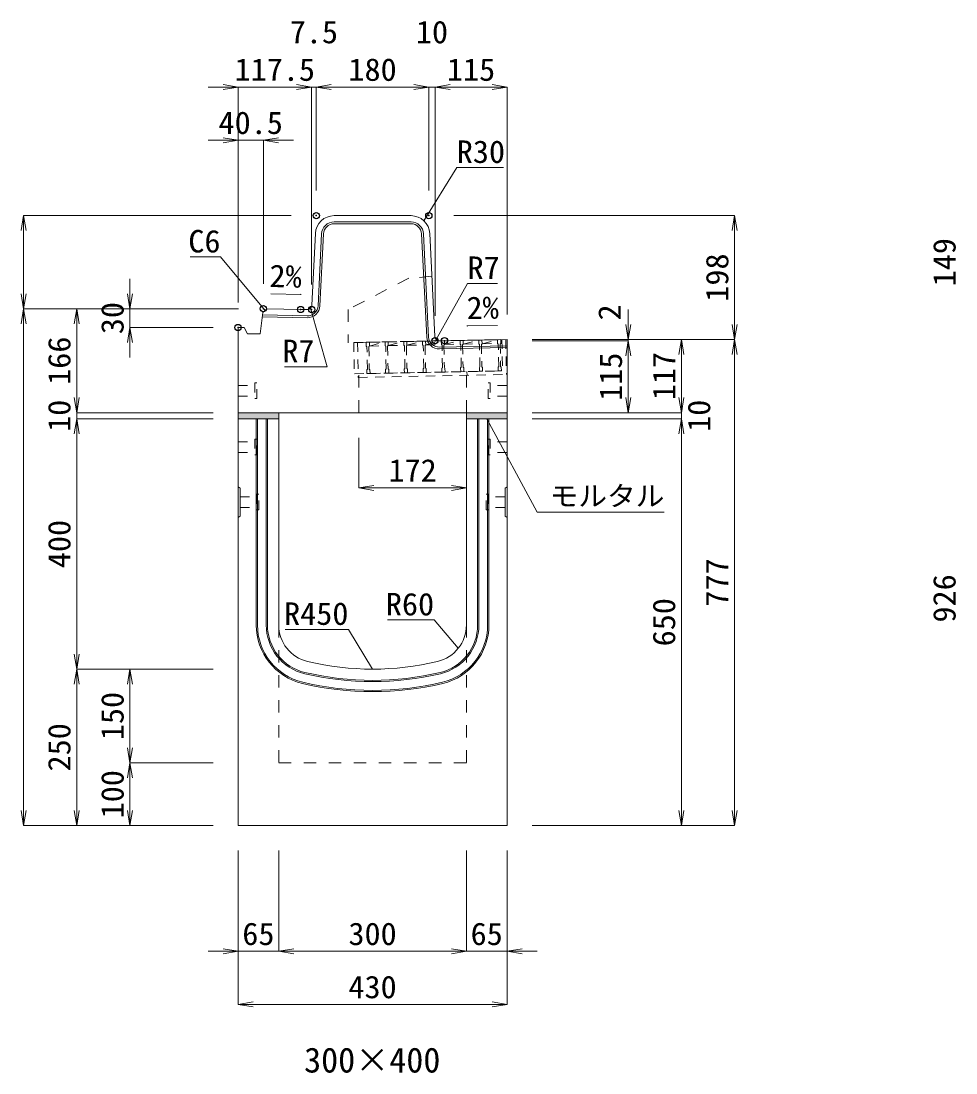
# Model space of a CAD drawing. Units: millimetres at full size. Extents: x -22536 to 51867, y -19720 to 38340.
# Drawn here: x -19031 to -17536, y 19631 to 21313 of the extents above; entities that cross this region are included whole.
import ezdxf
from ezdxf.enums import TextEntityAlignment as Align

# ---------------------------------------------------------------- set-up
doc = ezdxf.new("R2010")
doc.units = ezdxf.units.MM
doc.header["$LTSCALE"] = 20
doc.header["$PDMODE"] = 32
doc.header["$PDSIZE"] = 10
doc.linetypes.add('USER1', pattern=[2, 1, -1])
doc.linetypes.add('USER2', pattern=[1.35, 0.75, -0.6])
for name, color, linetype, lineweight in [('インサート', 3, 'USER2', 9), ('グレーチング', 7, 'USER2', 5), ('モルタル', 7, 'Continuous', 9), ('受枠', 3, 'USER2', 9), ('寸法線', 7, 'Continuous', 13), ('引出線', 4, 'Continuous', 13), ('本体', 2, 'Continuous', 13), ('目地', 132, 'Continuous', 5)]:
    doc.layers.add(name, color=color, linetype=linetype, lineweight=lineweight)
doc.layers.add('作業エリア', color=11, linetype='Continuous')
doc.layers.add('文字', color=7, linetype='Continuous')
doc.styles.add('ＭＳ 明朝', font='')
doc.styles.get('ＭＳ 明朝').set_extended_font_data('MS Mincho')

# ---------------------------------------------------------------- blocks, each defined once
blk = doc.blocks.new('open_arrow')
at = {"color": 0, "linetype": 'Continuous', "lineweight": -2}
blk.add_lwpolyline([(7.5, 1.25), (0, 0), (7.5, -1.25)], dxfattribs=at)

msp = doc.modelspace()

# ---------------------------------------------------------------- hatches: boundary and pattern name
at = {"layer": 'モルタル'}
for points in [[(-18618.88, 20676.58), (-18618.88, 20686.58), (-18683.88, 20686.58), (-18683.88, 20676.58)], [(-18253.88, 20676.58), (-18253.88, 20686.58), (-18318.88, 20686.58), (-18318.88, 20676.58)]]:
    msp.add_hatch(color=256, dxfattribs=at).paths.add_polyline_path(points)

# ---------------------------------------------------------------- linework, layer by layer
at = {"layer": 'インサート'}
for p, q in [((-18683.88, 20730.08), (-18656.88, 20730.08)), ((-18683.88, 20730.08), (-18683.88, 20713.08)), ((-18653.88, 20734.08), (-18656.88, 20734.08)), ((-18656.88, 20734.08), (-18656.88, 20709.08)), ((-18653.88, 20709.08), (-18653.88, 20734.08)), ((-18283.88, 20734.08), (-18280.88, 20734.08)), ((-18283.88, 20709.08), (-18283.88, 20734.08)), ((-18280.88, 20734.08), (-18280.88, 20709.08)), ((-18253.88, 20730.08), (-18280.88, 20730.08)), ((-18253.88, 20730.08), (-18253.88, 20713.08)), ((-18683.88, 20713.08), (-18656.88, 20713.08)), ((-18656.88, 20709.08), (-18653.88, 20709.08)), ((-18280.88, 20709.08), (-18283.88, 20709.08)), ((-18253.88, 20713.08), (-18280.88, 20713.08)), ((-18683.88, 20640.08), (-18656.88, 20640.08)), ((-18683.88, 20640.08), (-18683.88, 20623.08)), ((-18653.88, 20644.08), (-18656.88, 20644.08)), ((-18656.88, 20644.08), (-18656.88, 20619.08)), ((-18653.88, 20619.08), (-18653.88, 20644.08)), ((-18283.88, 20644.08), (-18280.88, 20644.08)), ((-18283.88, 20619.08), (-18283.88, 20644.08)), ((-18280.88, 20644.08), (-18280.88, 20619.08)), ((-18253.88, 20640.08), (-18280.88, 20640.08)), ((-18253.88, 20640.08), (-18253.88, 20623.08)), ((-18683.88, 20623.08), (-18656.88, 20623.08)), ((-18656.88, 20619.08), (-18653.88, 20619.08)), ((-18280.88, 20619.08), (-18283.88, 20619.08)), ((-18253.88, 20623.08), (-18280.88, 20623.08)), ((-18680.68, 20552.08), (-18653.68, 20552.08)), ((-18680.68, 20552.08), (-18680.68, 20535.08)), ((-18650.68, 20556.08), (-18653.68, 20556.08)), ((-18653.68, 20556.08), (-18653.68, 20531.08)), ((-18650.68, 20531.08), (-18650.68, 20556.08)), ((-18287.08, 20556.08), (-18284.08, 20556.08)), ((-18287.08, 20531.08), (-18287.08, 20556.08)), ((-18284.08, 20556.08), (-18284.08, 20531.08)), ((-18257.08, 20552.08), (-18284.08, 20552.08)), ((-18257.08, 20552.08), (-18257.08, 20535.08)), ((-18680.68, 20535.08), (-18653.68, 20535.08)), ((-18257.08, 20535.08), (-18284.08, 20535.08)), ((-18653.68, 20531.08), (-18650.68, 20531.08)), ((-18284.08, 20531.08), (-18287.08, 20531.08))]:
    msp.add_line(p, q, dxfattribs=at)
at = {"layer": 'グレーチング'}
for p, q in [((-18478.95, 20799.07), (-18264, 20803.37)), ((-18473.83, 20793.18), (-18448.96, 20799.67)), ((-18473.83, 20793.18), (-18448.84, 20793.68)), ((-18443.84, 20793.78), (-18418.96, 20800.27)), ((-18443.84, 20793.78), (-18418.84, 20794.27)), ((-18413.85, 20794.37), (-18388.97, 20800.87)), ((-18413.85, 20794.37), (-18388.85, 20794.87)), ((-18383.85, 20794.97), (-18358.98, 20801.47)), ((-18383.85, 20794.97), (-18358.86, 20795.47)), ((-18353.86, 20795.57), (-18328.98, 20802.07)), ((-18353.86, 20795.57), (-18328.86, 20796.07)), ((-18323.86, 20796.17), (-18298.99, 20802.67)), ((-18323.86, 20796.17), (-18298.87, 20796.67)), ((-18293.87, 20796.77), (-18268.99, 20803.27)), ((-18293.87, 20796.77), (-18268.87, 20797.27)), ((-18477.95, 20749.08), (-18263, 20753.38))]:
    msp.add_line(p, q, dxfattribs=at)
for points in [[(-18478.95, 20799.07), (-18473.95, 20799.17), (-18473.83, 20793.18), (-18474.81, 20792.16), (-18474.09, 20756.16), (-18473.07, 20755.18), (-18472.95, 20749.18), (-18477.95, 20749.08), (-18478.07, 20755.08), (-18477.09, 20756.1), (-18477.81, 20792.1), (-18478.83, 20793.08)], [(-18448.96, 20799.67), (-18443.96, 20799.77), (-18443.84, 20793.78), (-18444.82, 20792.76), (-18444.1, 20756.76), (-18443.08, 20755.78), (-18442.96, 20749.78), (-18447.96, 20749.68), (-18448.08, 20755.68), (-18447.1, 20756.7), (-18447.82, 20792.7), (-18448.84, 20793.68)], [(-18418.96, 20800.27), (-18413.97, 20800.37), (-18413.85, 20794.37), (-18414.83, 20793.36), (-18414.11, 20757.36), (-18413.09, 20756.38), (-18412.97, 20750.38), (-18417.96, 20750.28), (-18418.08, 20756.28), (-18417.1, 20757.3), (-18417.82, 20793.3), (-18418.84, 20794.27)], [(-18388.97, 20800.87), (-18383.97, 20800.97), (-18383.85, 20794.97), (-18384.83, 20793.95), (-18384.11, 20757.96), (-18383.09, 20756.98), (-18382.97, 20750.98), (-18387.97, 20750.88), (-18388.09, 20756.88), (-18387.11, 20757.9), (-18387.83, 20793.9), (-18388.85, 20794.87)], [(-18358.98, 20801.47), (-18353.98, 20801.57), (-18353.86, 20795.57), (-18354.84, 20794.55), (-18354.12, 20758.56), (-18353.1, 20757.58), (-18352.98, 20751.58), (-18357.98, 20751.48), (-18358.1, 20757.48), (-18357.12, 20758.5), (-18357.84, 20794.49), (-18358.86, 20795.47)], [(-18328.98, 20802.07), (-18323.98, 20802.17), (-18323.86, 20796.17), (-18324.84, 20795.15), (-18324.12, 20759.16), (-18323.1, 20758.18), (-18322.98, 20752.18), (-18327.98, 20752.08), (-18328.1, 20758.08), (-18327.12, 20759.1), (-18327.84, 20795.09), (-18328.86, 20796.07)], [(-18298.99, 20802.67), (-18293.99, 20802.77), (-18293.87, 20796.77), (-18294.85, 20795.75), (-18294.13, 20759.76), (-18293.11, 20758.78), (-18292.99, 20752.78), (-18297.99, 20752.68), (-18298.11, 20758.68), (-18297.13, 20759.7), (-18297.85, 20795.69), (-18298.87, 20796.67)], [(-18268.99, 20803.27), (-18264, 20803.37), (-18263.88, 20797.37), (-18264.86, 20796.35), (-18264.14, 20760.36), (-18263.12, 20759.38), (-18263, 20753.38), (-18267.99, 20753.28), (-18268.11, 20759.28), (-18267.13, 20760.3), (-18267.85, 20796.29), (-18268.87, 20797.27)]]:
    msp.add_lwpolyline(points, close=True, dxfattribs=at)
at = {"layer": 'モルタル'}
for points in [[(-18683.88, 20686.58), (-18618.88, 20686.58), (-18618.88, 20676.58), (-18683.88, 20676.58)], [(-18318.88, 20686.58), (-18253.88, 20686.58), (-18253.88, 20676.58), (-18318.88, 20676.58)]]:
    msp.add_lwpolyline(points, close=True, dxfattribs=at)
at = {"layer": '作業エリア'}
for p in [(-18558.88, 21001.58), (-18378.88, 21001.58), (-18643.38, 20852.77), (-18583.88, 20851.58), (-18566.38, 20851.58), (-18683.88, 20822.77), (-18368.88, 20801.58), (-18353.88, 20801.58)]:
    msp.add_point(p, dxfattribs=at)
at = {"layer": '受枠'}
for p, q in [((-18498.95, 20798.67), (-18256, 20803.53)), ((-18498.95, 20798.67), (-18497.95, 20748.68)), ((-18492.95, 20798.79), (-18491.83, 20742.81)), ((-18262, 20803.41), (-18261, 20753.42)), ((-18256, 20803.53), (-18254.88, 20747.54)), ((-18497.95, 20748.68), (-18261, 20753.42)), ((-18491.83, 20742.81), (-18254.88, 20747.54)), ((-18317.98, 20752.28), (-18317.86, 20746.28))]:
    msp.add_line(p, q, dxfattribs=at)
at = {"layer": '寸法線'}
for p, q in [((-18731.88, 21207.15), (-18566.38, 21207.15)), ((-18683.88, 20862.77), (-18683.88, 21207.15)), ((-18614.38, 21207.15), (-18510.88, 21207.15)), ((-18566.38, 20891.58), (-18566.38, 21207.15)), ((-18566.38, 20891.58), (-18566.38, 21207.15)), ((-18558.88, 21041.58), (-18558.88, 21207.15)), ((-18558.88, 21207.15), (-18378.88, 21207.15)), ((-18558.88, 21041.58), (-18558.88, 21207.15)), ((-18426.88, 21207.15), (-18320.88, 21207.15)), ((-18378.88, 21041.58), (-18378.88, 21207.15)), ((-18378.88, 21041.58), (-18378.88, 21207.15)), ((-18368.88, 20841.58), (-18368.88, 21207.15)), ((-18368.88, 21207.15), (-18253.88, 21207.15)), ((-18368.88, 20841.58), (-18368.88, 21207.15)), ((-18253.88, 20843.58), (-18253.88, 21207.15)), ((-18731.88, 21122.15), (-18595.38, 21122.15)), ((-18683.88, 20862.77), (-18683.88, 21122.15)), ((-18643.38, 20892.77), (-18643.38, 21122.15)), ((-19026.82, 21001.58), (-19026.82, 20852.77)), ((-18598.88, 21001.58), (-19026.82, 21001.58)), ((-18338.88, 21001.58), (-17890.1, 21001.58)), ((-17890.1, 21001.58), (-17890.1, 20803.58)), ((-18856.82, 20900.77), (-18856.82, 20774.77)), ((-18683.38, 20852.77), (-19026.82, 20852.77)), ((-19026.82, 20026.58), (-19026.82, 20852.77)), ((-18683.38, 20852.77), (-19026.82, 20852.77)), ((-18941.82, 20852.77), (-18941.82, 20686.58)), ((-18683.38, 20852.77), (-18941.82, 20852.77)), ((-18683.38, 20852.77), (-18856.82, 20852.77)), ((-18060.1, 20851.58), (-18060.1, 20753.58)), ((-18723.88, 20822.77), (-18856.82, 20822.77)), ((-18213.88, 20803.58), (-18060.1, 20803.58)), ((-18213.88, 20803.58), (-17975.1, 20803.58)), ((-18213.88, 20803.58), (-17890.1, 20803.58)), ((-18213.88, 20803.58), (-17890.1, 20803.58)), ((-18213.88, 20801.58), (-18060.1, 20801.58)), ((-18213.88, 20801.58), (-18060.1, 20801.58)), ((-18060.1, 20801.58), (-18060.1, 20686.58)), ((-17975.1, 20803.58), (-17975.1, 20686.58)), ((-17890.1, 20803.58), (-17890.1, 20026.58)), ((-18941.82, 20734.58), (-18941.82, 20628.58)), ((-17975.1, 20734.58), (-17975.1, 20628.58)), ((-18723.88, 20686.58), (-18941.82, 20686.58)), ((-18723.88, 20686.58), (-18941.82, 20686.58)), ((-18213.88, 20686.58), (-18060.1, 20686.58)), ((-18213.88, 20686.58), (-17975.1, 20686.58)), ((-18213.88, 20686.58), (-17975.1, 20686.58)), ((-18723.88, 20676.58), (-18941.82, 20676.58)), ((-18941.82, 20676.58), (-18941.82, 20276.58)), ((-18723.88, 20676.58), (-18941.82, 20676.58)), ((-18213.88, 20676.58), (-17975.1, 20676.58)), ((-18213.88, 20676.58), (-17975.1, 20676.58)), ((-17975.1, 20676.58), (-17975.1, 20026.58)), ((-18490.88, 20646.58), (-18490.88, 20566.35)), ((-18490.88, 20566.35), (-18318.88, 20566.35)), ((-18723.88, 20276.58), (-18941.82, 20276.58)), ((-18941.82, 20026.58), (-18941.82, 20276.58)), ((-18723.88, 20276.58), (-18941.82, 20276.58)), ((-18856.82, 20276.58), (-18856.82, 20126.58)), ((-18723.88, 20276.58), (-18856.82, 20276.58)), ((-18723.88, 20126.58), (-18856.82, 20126.58)), ((-18856.82, 20126.58), (-18856.82, 20026.58)), ((-18723.88, 20126.58), (-18856.82, 20126.58)), ((-18723.88, 20026.58), (-19026.82, 20026.58)), ((-18723.88, 20026.58), (-18941.82, 20026.58)), ((-18723.88, 20026.58), (-18856.82, 20026.58)), ((-18213.88, 20026.58), (-17975.1, 20026.58)), ((-18213.88, 20026.58), (-17890.1, 20026.58)), ((-18683.88, 19986.58), (-18683.88, 19825.42)), ((-18683.88, 19986.58), (-18683.88, 19740.42)), ((-18618.88, 19986.58), (-18618.88, 19825.42)), ((-18618.88, 19986.58), (-18618.88, 19825.42)), ((-18318.88, 19986.58), (-18318.88, 19825.42)), ((-18318.88, 19986.58), (-18318.88, 19825.42)), ((-18253.88, 19986.58), (-18253.88, 19825.42)), ((-18253.88, 19986.58), (-18253.88, 19740.42)), ((-18731.88, 19825.42), (-18570.88, 19825.42)), ((-18618.88, 19825.42), (-18318.88, 19825.42)), ((-18366.88, 19825.42), (-18205.88, 19825.42)), ((-18683.88, 19740.42), (-18253.88, 19740.42))]:
    msp.add_line(p, q, dxfattribs=at)
at = {"layer": '引出線'}
for points in [[(-18386.74, 20993.31), (-18334.28, 21078.65), (-18259.6, 21078.65)], [(-18640.75, 20849.73), (-18711.98, 20935.54), (-18760.33, 20935.54)], [(-18367.04, 20803.5), (-18317.02, 20893.11), (-18269.09, 20893.11)], [(-18582.77, 20875.62), (-18631.51, 20876.59), (-18582.77, 20875.62)], [(-18568.21, 20853.5), (-18541.69, 20760.14), (-18609.63, 20760.14)], [(-18318.02, 20825.17), (-18269.31, 20826.14), (-18318.05, 20825.16)], [(-18286.38, 20676.58), (-18205.75, 20527.55), (-18002.71, 20527.55)], [(-18331.81, 20309.89), (-18370.4, 20355.29), (-18445.07, 20355.29)], [(-18468.88, 20276.58), (-18507.39, 20340.12), (-18608.4, 20340.12)]]:
    msp.add_lwpolyline(points, dxfattribs=at)
at = {"layer": '本体'}
for p, q in [((-18530.34, 21001.58), (-18407.41, 21001.58)), ((-18566.04, 20858.23), (-18560.3, 20973.07)), ((-18369.21, 20808.23), (-18377.45, 20973.07)), ((-18644.12, 20846.81), (-18648.38, 20812.77)), ((-18644.12, 20846.81), (-18637.38, 20852.65)), ((-18637.38, 20852.65), (-18583.88, 20851.58)), ((-18583.88, 20851.58), (-18573.04, 20851.58)), ((-18683.88, 20686.58), (-18683.88, 20822.77)), ((-18673.88, 20822.77), (-18683.88, 20822.77)), ((-18668.88, 20812.77), (-18673.88, 20822.77)), ((-18648.38, 20812.77), (-18668.88, 20812.77)), ((-18353.88, 20801.58), (-18362.22, 20801.58)), ((-18253.88, 20803.58), (-18353.88, 20801.58)), ((-18253.88, 20686.58), (-18253.88, 20803.58)), ((-18683.88, 20686.58), (-18253.88, 20686.58)), ((-18683.88, 20676.58), (-18683.88, 20026.58)), ((-18683.88, 20676.58), (-18618.88, 20676.58)), ((-18618.88, 20676.58), (-18618.88, 20347.1)), ((-18318.88, 20676.58), (-18253.88, 20676.58)), ((-18318.88, 20676.58), (-18318.88, 20347.1)), ((-18253.88, 20676.58), (-18253.88, 20026.58)), ((-18683.88, 20026.58), (-18253.88, 20026.58))]:
    msp.add_line(p, q, dxfattribs=at)
at = {"layer": '本体', "linetype": 'USER1'}
for p, q in [((-18410.88, 20901.58), (-18507.88, 20851.58)), ((-18374.03, 20904.58), (-18410.88, 20901.58)), ((-18507.88, 20851.58), (-18507.88, 20798.5)), ((-18353.88, 20801.58), (-18507.88, 20798.5)), ((-18490.88, 20686.58), (-18490.88, 20748.83)), ((-18318.88, 20686.58), (-18318.88, 20752.27))]:
    msp.add_line(p, q, dxfattribs=at)
at = {"layer": '本体', "lineweight": 9}
for p, q in [((-18683.88, 20568.08), (-18680.68, 20566.08)), ((-18680.68, 20566.08), (-18680.68, 20521.08)), ((-18253.88, 20568.08), (-18257.08, 20566.08)), ((-18257.08, 20566.08), (-18257.08, 20521.08)), ((-18680.68, 20521.08), (-18683.88, 20519.08)), ((-18257.08, 20521.08), (-18253.88, 20519.08))]:
    msp.add_line(p, q, dxfattribs=at)
at = {"layer": '本体', "linetype": 'USER1', "lineweight": 15}
for p, q in [((-18618.88, 20347.1), (-18618.88, 20126.58)), ((-18318.88, 20347.1), (-18318.88, 20126.58)), ((-18618.88, 20126.58), (-18318.88, 20126.58))]:
    msp.add_line(p, q, dxfattribs=at)
at = {"layer": '本体'}
for centre, radius, start, end in [((-18530.34, 20971.58), 30, 90, 177.13759), ((-18407.41, 20971.58), 30, 2.86241, 90), ((-18573.04, 20858.58), 7, 270, 357.13759), ((-18362.22, 20808.58), 7, 182.86241, 270), ((-18558.88, 20347.1), 60, 180, 256.65764), ((-18378.88, 20347.1), 60, 283.34236, 0), ((-18468.88, 20726.58), 450, 256.65764, 283.34236)]:
    msp.add_arc(centre, radius, start, end, dxfattribs=at)
at = {"layer": '目地'}
for p, q in [((-18530.34, 20991.58), (-18407.41, 20991.58)), ((-18556.07, 20857.51), (-18550.31, 20972.57)), ((-18553.07, 20857.36), (-18547.32, 20972.42)), ((-18530.34, 20988.58), (-18407.41, 20988.58)), ((-18390.44, 20972.42), (-18382.19, 20807.41)), ((-18387.44, 20972.57), (-18379.19, 20807.56)), ((-18645, 20839.8), (-18573.45, 20838.36)), ((-18644.62, 20842.79), (-18573.39, 20841.36)), ((-18361.87, 20791.41), (-18253.88, 20793.57)), ((-18361.81, 20788.41), (-18253.88, 20790.57)), ((-18654.88, 20676.58), (-18654.88, 20347.1)), ((-18652.88, 20676.58), (-18652.88, 20347.1)), ((-18638.88, 20676.58), (-18638.88, 20347.1)), ((-18636.88, 20676.58), (-18636.88, 20347.1)), ((-18300.88, 20347.1), (-18300.88, 20676.58)), ((-18298.88, 20347.1), (-18298.88, 20676.58)), ((-18284.88, 20347.1), (-18284.88, 20676.58)), ((-18282.88, 20347.1), (-18282.88, 20676.58))]:
    msp.add_line(p, q, dxfattribs=at)
for centre, radius, start, end in [((-18530.34, 20971.58), 20, 90, 177.13759), ((-18407.41, 20971.58), 20, 2.86241, 90), ((-18530.34, 20971.58), 17, 90, 177.13759), ((-18407.41, 20971.58), 17, 2.86241, 90), ((-18573.05, 20858.36), 20, 268.85424, 357.13759), ((-18573.05, 20858.36), 17, 268.85424, 357.13759), ((-18362.21, 20808.41), 20, 182.86241, 271.14576), ((-18362.21, 20808.41), 17, 182.86241, 271.14576), ((-18558.88, 20347.1), 96, 180, 256.65764), ((-18558.88, 20347.1), 94, 180, 256.65764), ((-18558.88, 20347.1), 80, 180, 256.65764), ((-18558.88, 20347.1), 78, 180, 256.65764), ((-18378.88, 20347.1), 78, 283.34236, 0), ((-18378.88, 20347.1), 80, 283.34236, 0), ((-18378.88, 20347.1), 94, 283.34236, 0), ((-18378.88, 20347.1), 96, 283.34236, 0), ((-18468.88, 20726.58), 470, 256.65764, 283.34236), ((-18468.88, 20726.58), 468, 256.65764, 283.34236), ((-18468.88, 20726.58), 486, 256.65764, 283.34236), ((-18468.88, 20726.58), 484, 256.65764, 283.34236)]:
    msp.add_arc(centre, radius, start, end, dxfattribs=at)

# ---------------------------------------------------------------- block references
at = {"layer": '寸法線', "xscale": 3.2, "yscale": 3.2}
for p, rotation in [((-18683.88, 21207.15), 180), ((-18566.38, 21207.15), 180), ((-18566.38, 21207.15), 180), ((-18378.88, 21207.15), 180), ((-18378.88, 21207.15), 180), ((-18253.88, 21207.15), 180), ((-18683.88, 21122.15), 180), ((-19026.82, 21001.58), 270), ((-17890.1, 21001.58), 270), ((-19026.82, 20852.77), 90), ((-18856.82, 20852.77), 90), ((-19026.82, 20852.77), 270), ((-18941.82, 20852.77), 270), ((-18856.82, 20822.77), 270), ((-18060.1, 20803.58), 90), ((-17890.1, 20803.58), 90), ((-18060.1, 20801.58), 270), ((-18060.1, 20801.58), 270), ((-17975.1, 20803.58), 270), ((-17890.1, 20803.58), 270), ((-18941.82, 20686.58), 90), ((-18941.82, 20686.58), 90), ((-18060.1, 20686.58), 90), ((-17975.1, 20686.58), 90), ((-17975.1, 20686.58), 90), ((-18941.82, 20676.58), 270), ((-18941.82, 20676.58), 270), ((-17975.1, 20676.58), 270), ((-17975.1, 20676.58), 270), ((-18318.88, 20566.35), 180), ((-18941.82, 20276.58), 90), ((-18941.82, 20276.58), 270), ((-18856.82, 20276.58), 270), ((-18856.82, 20126.58), 90), ((-18856.82, 20126.58), 270), ((-19026.82, 20026.58), 90), ((-18941.82, 20026.58), 90), ((-18856.82, 20026.58), 90), ((-17975.1, 20026.58), 90), ((-17890.1, 20026.58), 90), ((-18683.88, 19825.42), 180), ((-18318.88, 19825.42), 180), ((-18318.88, 19825.42), 180), ((-18253.88, 19740.42), 180)]:
    msp.add_blockref('open_arrow', p, dxfattribs=dict(at, rotation=rotation))
for p in [(-18558.88, 21207.15), (-18558.88, 21207.15), (-18368.88, 21207.15), (-18368.88, 21207.15), (-18643.38, 21122.15), (-18490.88, 20566.35), (-18618.88, 19825.42), (-18618.88, 19825.42), (-18253.88, 19825.42), (-18683.88, 19740.42)]:
    msp.add_blockref('open_arrow', p, dxfattribs=at)
at = {"layer": '引出線'}
for p, xscale, yscale, rotation in [((-18386.74, 20993.31), 0.16, 0.16, 58.4), ((-18582.77, 20875.62), 0.16, 0.16, 178.9), ((-18640.75, 20849.73), 0.16, 0.16, 129.7), ((-18568.21, 20853.5), 0.16, 0.16, 285.9), ((-18318.02, 20825.17), 0.16, 0.16, 1.1), ((-18367.04, 20803.5), 0.16, 0.16, 60.8), ((-18286.38, 20676.58), 0.16, 0.16, 298.4), ((-18331.81, 20309.89), 0.133, 0.133, 130.4), ((-18468.88, 20276.58), 0.133, 0.133, 121.2)]:
    msp.add_blockref('open_arrow', p, dxfattribs=dict(at, xscale=xscale, yscale=yscale, rotation=rotation))

# ---------------------------------------------------------------- texts
at = {"layer": '寸法線', "style": 'ＭＳ 明朝', "width": 1.05}
for s, p in [('7.5', (-18562.63, 21295.15)), ('10', (-18373.88, 21295.15)), ('117.5', (-18625.13, 21235.15)), ('180', (-18468.88, 21235.15)), ('115', (-18311.38, 21235.15)), ('40.5', (-18663.63, 21150.15)), ('172', (-18404.88, 20594.35)), ('65', (-18651.38, 19853.42)), ('300', (-18468.88, 19853.42)), ('65', (-18286.38, 19853.42)), ('430', (-18468.88, 19768.42))]:
    msp.add_text(s, height=36.03, dxfattribs=at).set_placement(p, align=Align.MIDDLE_CENTER)
for s, p in [('149', (-17554.82, 20927.17)), ('198', (-17918.1, 20902.58)), ('30', (-18884.82, 20837.77)), ('2', (-18090.1, 20846.91)), ('166', (-18969.82, 20769.67)), ('115', (-18088.1, 20744.08)), ('117', (-18003.1, 20745.08)), ('10', (-18969.82, 20681.58)), ('10', (-17947.1, 20681.58)), ('400', (-18969.82, 20476.58)), ('777', (-17918.1, 20415.08)), ('926', (-17554.82, 20389.67)), ('650', (-18003.1, 20351.58)), ('150', (-18884.82, 20201.58)), ('250', (-18969.82, 20151.58)), ('100', (-18884.82, 20076.58))]:
    msp.add_text(s, height=36.03, rotation=90, dxfattribs=at).set_placement(p, align=Align.MIDDLE_CENTER)
at = {"layer": '引出線', "style": 'ＭＳ 明朝', "width": 1.05}
for s, height, p in [('R30', 36.03, (-18334.28, 21121.85)), ('R7', 36.03, (-18317.02, 20936.31)), ('モルタル', 32.02, (-18185.75, 20569.42))]:
    msp.add_text(s, height=height, dxfattribs=at).set_placement(p, align=Align.TOP_LEFT)
for s, p in [('C6', (-18711.98, 20978.74)), ('R7', (-18561.69, 20803.34)), ('R60', (-18370.4, 20398.49)), ('R450', (-18507.39, 20383.32))]:
    msp.add_text(s, height=36.03, dxfattribs=at).set_placement(p, align=Align.TOP_RIGHT)
msp.add_text('2%', height=36.03, rotation=358.854, dxfattribs=at).set_placement((-18581.83, 20922.51), align=Align.TOP_RIGHT)
msp.add_text('2%', height=36.03, rotation=1.146, dxfattribs=at).set_placement((-18318.99, 20872.06), align=Align.TOP_LEFT)
at = {"layer": '文字', "style": 'ＭＳ 明朝'}
msp.add_text('300×400', height=40.03, dxfattribs=at).set_placement((-18469.36, 19651.6), align=Align.MIDDLE_CENTER)

doc.saveas('drawing.dxf')
